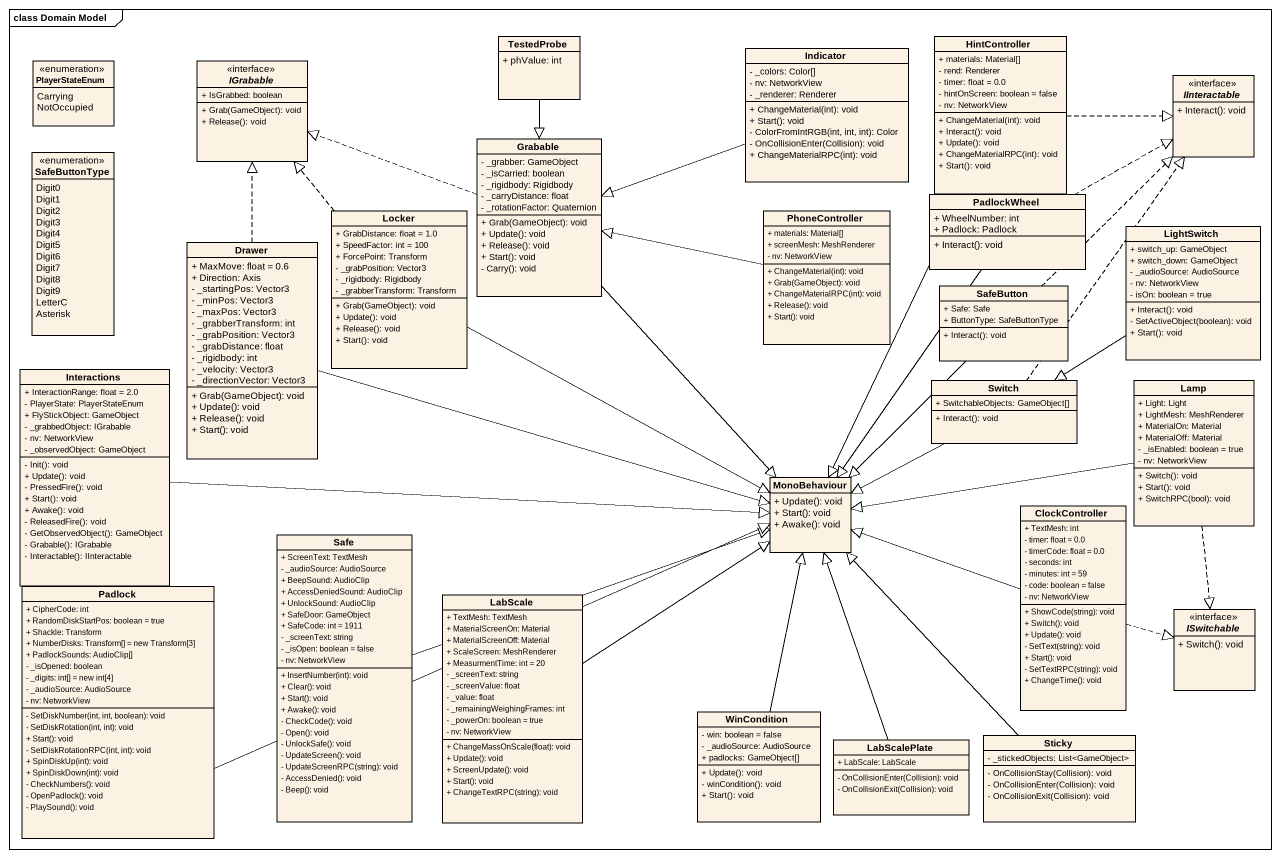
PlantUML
@startuml
mainframe class Domain Model
hide circle
hide empty members
skinparam classAttributeIconSize 0
class TestedProbe {
  + phValue: int
}
class Indicator {
  - _colors: Color[]
  - nv: NetworkView
  - _renderer: Renderer
  + ChangeMaterial(int): void
  + Start(): void
  - ColorFromIntRGB(int, int, int): Color
  - OnCollisionEnter(Collision): void
  + ChangeMaterialRPC(int): void
}
class HintController {
  + materials: Material[]
  - rend: Renderer
  - timer: float = 0.0
  - hintOnScreen: boolean = false
  - nv: NetworkView
  + ChangeMaterial(int): void
  + Interact(): void
  + Update(): void
  + ChangeMaterialRPC(int): void
  + Start(): void
}
enum PlayerStateEnum {
  Carrying
  NotOccupied
}
interface IGrabable {
  + IsGrabbed: boolean
  + Grab(GameObject): void
  + Release(): void
}
interface IInteractable {
  + Interact(): void
}
enum SafeButtonType {
  Digit0
  Digit1
  Digit2
  Digit3
  Digit4
  Digit5
  Digit6
  Digit7
  Digit8
  Digit9
  LetterC
  Asterisk
}
class Grabable {
  - _grabber: GameObject
  - _isCarried: boolean
  - _rigidbody: Rigidbody
  - _carryDistance: float
  - _rotationFactor: Quaternion
  + Grab(GameObject): void
  + Update(): void
  + Release(): void
  + Start(): void
  - Carry(): void
}
class Locker {
  + GrabDistance: float = 1.0
  + SpeedFactor: int = 100
  + ForcePoint: Transform
  - _grabPosition: Vector3
  - _rigidbody: Rigidbody
  - _grabberTransform: Transform
  + Grab(GameObject): void
  + Update(): void
  + Release(): void
  + Start(): void
}
class PhoneController {
  + materials: Material[]
  + screenMesh: MeshRenderer
  - nv: NetworkView
  + ChangeMaterial(int): void
  + Grab(GameObject): void
  + ChangeMaterialRPC(int): void
  + Release(): void
  + Start(): void
}
class PadlockWheel {
  + WheelNumber: int
  + Padlock: Padlock
  + Interact(): void
}
class Drawer {
  + MaxMove: float = 0.6
  + Direction: Axis
  - _startingPos: Vector3
  - _minPos: Vector3
  - _maxPos: Vector3
  - _grabberTransform: int
  - _grabPosition: Vector3
  - _grabDistance: float
  - _rigidbody: int
  - _velocity: Vector3
  - _directionVector: Vector3
  + Grab(GameObject): void
  + Update(): void
  + Release(): void
  + Start(): void
}
class LightSwitch {
  + switch_up: GameObject
  + switch_down: GameObject
  - _audioSource: AudioSource
  - nv: NetworkView
  - isOn: boolean = true
  + Interact(): void
  - SetActiveObject(boolean): void
  + Start(): void
}
class SafeButton {
  + Safe: Safe
  + ButtonType: SafeButtonType
  + Interact(): void
}
class Interactions {
  + InteractionRange: float = 2.0
  - PlayerState: PlayerStateEnum
  + FlyStickObject: GameObject
  - _grabbedObject: IGrabable
  - nv: NetworkView
  - _observedObject: GameObject
  - Init(): void
  + Update(): void
  - PressedFire(): void
  + Start(): void
  + Awake(): void
  - ReleasedFire(): void
  - GetObservedObject(): GameObject
  - Grabable(): IGrabable
  - Interactable(): IInteractable
}
class Switch {
  + SwitchableObjects: GameObject[]
  + Interact(): void
}
class Lamp {
  + Light: Light
  + LightMesh: MeshRenderer
  + MaterialOn: Material
  + MaterialOff: Material
  - _isEnabled: boolean = true
  - nv: NetworkView
  + Switch(): void
  + Start(): void
  + SwitchRPC(bool): void
}
class MonoBehaviour {
  + Update(): void
  + Start(): void
  + Awake(): void
}
class Safe {
  + ScreenText: TextMesh
  - _audioSource: AudioSource
  + BeepSound: AudioClip
  + AccessDeniedSound: AudioClip
  + UnlockSound: AudioClip
  + SafeDoor: GameObject
  + SafeCode: int = 1911
  - _screenText: string
  - _isOpen: boolean = false
  - nv: NetworkView
  + InsertNumber(int): void
  + Clear(): void
  + Start(): void
  + Awake(): void
  - CheckCode(): void
  - Open(): void
  - UnlockSafe(): void
  - UpdateScreen(): void
  - UpdateScreenRPC(string): void
  - AccessDenied(): void
  - Beep(): void
}
class ClockController {
  + TextMesh: int
  - timer: float = 0.0
  - timerCode: float = 0.0
  - seconds: int
  - minutes: int = 59
  - code: boolean = false
  - nv: NetworkView
  + ShowCode(string): void
  + Switch(): void
  + Update(): void
  - SetText(string): void
  + Start(): void
  - SetTextRPC(string): void
  + ChangeTime(): void
}
class Padlock {
  + CipherCode: int
  + RandomDiskStartPos: boolean = true
  + Shackle: Transform
  + NumberDisks: Transform[] = new Transform[3]
  + PadlockSounds: AudioClip[]
  - _isOpened: boolean
  - _digits: int[] = new int[4]
  - _audioSource: AudioSource
  - nv: NetworkView
  - SetDiskNumber(int, int, boolean): void
  - SetDiskRotation(int, int): void
  + Start(): void
  - SetDiskRotationRPC(int, int): void
  + SpinDiskUp(int): void
  + SpinDiskDown(int): void
  - CheckNumbers(): void
  - OpenPadlock(): void
  - PlaySound(): void
}
class LabScale {
  + TextMesh: TextMesh
  + MaterialScreenOn: Material
  + MaterialScreenOff: Material
  + ScaleScreen: MeshRenderer
  + MeasurmentTime: int = 20
  - _screenText: string
  - _screenValue: float
  - _value: float
  - _remainingWeighingFrames: int
  - _powerOn: boolean = true
  - nv: NetworkView
  + ChangeMassOnScale(float): void
  + Update(): void
  + ScreenUpdate(): void
  + Start(): void
  + ChangeTextRPC(string): void
}
interface ISwitchable {
  + Switch(): void
}
class WinCondition {
  - win: boolean = false
  - _audioSource: AudioSource
  + padlocks: GameObject[]
  + Update(): void
  - winCondition(): void
  + Start(): void
}
class LabScalePlate {
  + LabScale: LabScale
  - OnCollisionEnter(Collision): void
  - OnCollisionExit(Collision): void
}
class Sticky {
  - _stickedObjects: List<GameObject>
  - OnCollisionStay(Collision): void
  - OnCollisionEnter(Collision): void
  - OnCollisionExit(Collision): void
}
TestedProbe --|> Grabable
Indicator -left-|> Grabable
HintController .right.|> IInteractable
HintController --|> MonoBehaviour
Grabable .left.|> IGrabable
Grabable --|> MonoBehaviour
Locker .up.|> IGrabable
Locker -right-|> MonoBehaviour
PhoneController -left-|> Grabable
PadlockWheel .right.|> IInteractable
PadlockWheel --|> MonoBehaviour
Drawer .up.|> IGrabable
Drawer -right-|> MonoBehaviour
LightSwitch --|> Switch
SafeButton .up.|> IInteractable
SafeButton --|> MonoBehaviour
Interactions -right-|> MonoBehaviour
Switch .up.|> IInteractable
Switch -left-|> MonoBehaviour
Lamp -left-|> MonoBehaviour
Lamp ..|> ISwitchable
Safe -right-|> MonoBehaviour
ClockController -left-|> MonoBehaviour
ClockController .right.|> ISwitchable
Padlock -right-|> MonoBehaviour
LabScale -up-|> MonoBehaviour
WinCondition -up-|> MonoBehaviour
LabScalePlate -up-|> MonoBehaviour
Sticky -up-|> MonoBehaviour
@enduml
